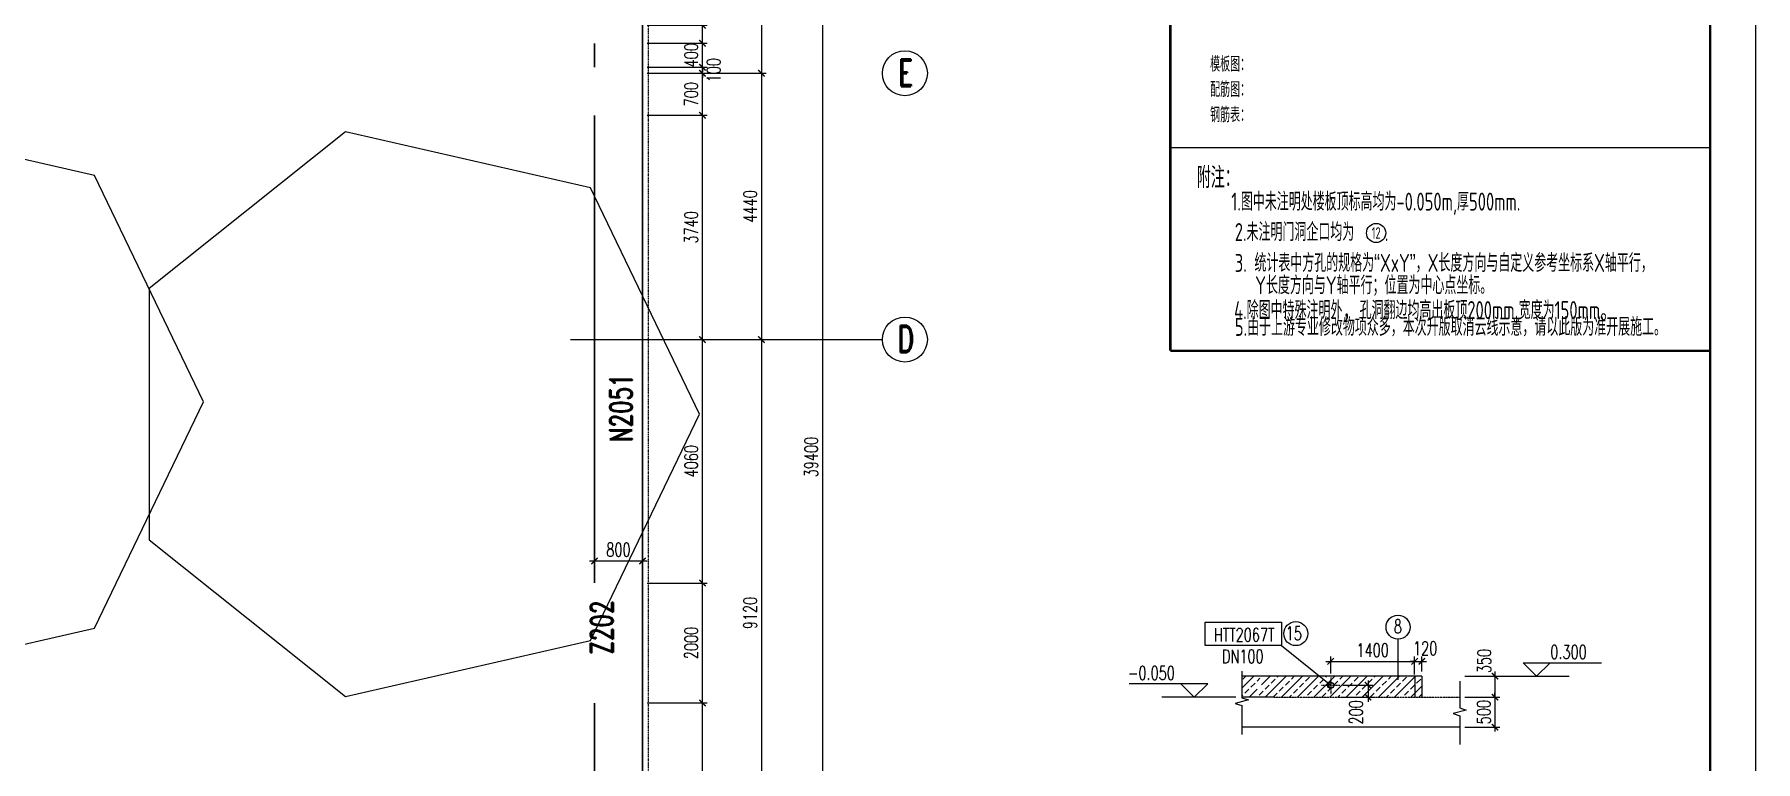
# Model space of a CAD drawing. Extents: x -146752 to 323108, y -93193 to -30118.
# Drawn here: x -59555 to -30863, y -62509 to -50385 of the extents above; entities that cross this region are included whole.
import ezdxf
from ezdxf.enums import TextEntityAlignment as Align

# ---------------------------------------------------------------- set-up
doc = ezdxf.new("R2010")
doc.units = 0
for name, pattern in [('DASHED2', [6, 5, -1]), ('DIVIDEX2', [2.5, 1, -0.5, 0, -0.5, 0, -0.5]), ('DOTE', [2.42, 2, -0.2, 0.02, -0.2]), ('DOTT', [2.8, 0.8, 0.8, 0.8, -0.2, 0, -0.2])]:
    doc.linetypes.add(name, pattern=pattern)
doc.layers.get('0').update_dxf_attribs({"linetype": 'CONTINUOUS'})
doc.layers.get('Defpoints').update_dxf_attribs({"linetype": 'CONTINUOUS'})
for name, color, linetype in [('1', 7, 'CONTINUOUS'), ('AXIS', 1, 'DOTE'), ('C6(轴线)', 1, 'DOTT'), ('C77(文本)', 7, 'CONTINUOUS'), ('DIM', 3, 'CONTINUOUS'), ('PDIM', 2, 'CONTINUOUS'), ('TEXT', 4, 'CONTINUOUS'), ('THIN', 3, 'CONTINUOUS'), ('TK', 4, 'CONTINUOUS'), ('wall', 7, 'CONTINUOUS'), ('Wall No.', 1, 'CONTINUOUS'), ('厂房分隔线', 2, 'CONTINUOUS'), ('坑洞', 1, 'CONTINUOUS'), ('缩略图', 4, 'CONTINUOUS')]:
    doc.layers.add(name, color=color, linetype=linetype)
doc.styles.add('ACP1000普通样式', font='tssdeng.shx', dxfattribs={"width": 0.7, "bigfont": 'tssdchn.shx'})
doc.styles.add('RH', font='romans.shx', dxfattribs={"width": 0.7, "bigfont": 'hz.shx'})
doc.styles.add('romand', font='romand.shx', dxfattribs={"width": 0.7, "height": 200, "bigfont": 'OCHINESE.shx'})
doc.styles.add('S1', font='tssdeng.shx', dxfattribs={"width": 0.7, "bigfont": 'tssdchn.shx'})
doc.dimstyles.new('DIM_75_1.0', dxfattribs={"dimtxt": 225, "dimasz": 75, "dimexe": 80, "dimexo": 80, "dimgap": 75, "dimtad": 1, "dimdec": 0, "dimtxsty": 'RH', "dimblk": 'ARCHTICK', "dimcen": 400, "dimdle": 80, "dimclrd": 3, "dimclre": 3, "dimclrt": 3, "dimazin": 3, "dimtfac": 1, "dimtdec": 0, "dimtix": 1, "dimtmove": 2, "dimatfit": 3, "dimldrblk": '_DIMX', "dimfxl": 250})

# ---------------------------------------------------------------- blocks, each defined once
blk = doc.blocks.new('_ArchTick')
at = {"color": 0}
blk.add_lwpolyline([(-0.71, -0.71, 0.3, 0.3, 0), (0.71, 0.71, 0.5, 0.5, 0)], format="xyseb", dxfattribs=at)
blk = doc.blocks.new('*D116')
at = {"layer": 'Defpoints', "color": 0, "transparency": 16777216}
for p in [(-49419, -61532, 0), (-48419, -61532), (-49319, -64592, 0)]:
    blk.add_point(p, dxfattribs=at)
at = {"layer": 'DIM', "color": 3, "lineweight": -2, "transparency": 16777216}
for p, q in [((-49339, -61532), (-48339, -61532)), ((-48419, -64672), (-48419, -61452)), ((-49239, -64592), (-48339, -64592))]:
    blk.add_line(p, q, dxfattribs=at)
at = {"layer": 'DIM', "color": 3, "lineweight": -2, "transparency": 16777216, "xscale": 75, "yscale": 75, "zscale": 75}
for p, rotation in [((-48419, -61532), 90), ((-48419, -64592), 270)]:
    blk.add_blockref('_ArchTick', p, dxfattribs=dict(at, rotation=rotation))
at = {"layer": 'DIM', "color": 3, "transparency": 16777216, "insert": (-48606, -63062), "char_height": 225, "attachment_point": 5, "rotation": 90, "style": 'RH'}
blk.add_mtext('\\A1;3060', dxfattribs=at)
blk = doc.blocks.new('_DIMX')
blk.add_line((-150, 0), (150, 0))
at = {"const_width": 50}
blk.add_lwpolyline([(-70, -70), (70, 70)], dxfattribs=at)
blk = doc.blocks.new('*D117')
at = {"layer": 'Defpoints', "color": 0, "transparency": 16777216}
for p in [(-49419, -59532, 0), (-48419, -59532), (-49419, -61532, 0)]:
    blk.add_point(p, dxfattribs=at)
at = {"layer": 'DIM', "color": 3, "lineweight": -2, "transparency": 16777216}
for p, q in [((-49339, -59532), (-48339, -59532)), ((-48419, -61612), (-48419, -59452)), ((-49339, -61532), (-48339, -61532))]:
    blk.add_line(p, q, dxfattribs=at)
at = {"layer": 'DIM', "color": 3, "lineweight": -2, "transparency": 16777216, "xscale": 75, "yscale": 75, "zscale": 75}
for p, rotation in [((-48419, -59532), 90), ((-48419, -61532), 270)]:
    blk.add_blockref('_ArchTick', p, dxfattribs=dict(at, rotation=rotation))
at = {"layer": 'DIM', "color": 3, "transparency": 16777216, "insert": (-48606, -60532), "char_height": 225, "attachment_point": 5, "rotation": 90, "style": 'RH'}
blk.add_mtext('\\A1;2000', dxfattribs=at)
blk = doc.blocks.new('*D118')
at = {"layer": 'Defpoints', "color": 0, "transparency": 16777216}
for p in [(-49419, -55472, 0), (-48419, -55472), (-49419, -59532)]:
    blk.add_point(p, dxfattribs=at)
at = {"layer": 'DIM', "color": 3, "lineweight": -2, "transparency": 16777216}
for p, q in [((-49339, -55472), (-48339, -55472)), ((-48419, -59612), (-48419, -55392)), ((-49339, -59532), (-48339, -59532))]:
    blk.add_line(p, q, dxfattribs=at)
at = {"layer": 'DIM', "color": 3, "lineweight": -2, "transparency": 16777216, "xscale": 75, "yscale": 75, "zscale": 75}
for p, rotation in [((-48419, -55472), 90), ((-48419, -59532), 270)]:
    blk.add_blockref('_ArchTick', p, dxfattribs=dict(at, rotation=rotation))
at = {"layer": 'DIM', "color": 3, "transparency": 16777216, "insert": (-48606, -57502), "char_height": 225, "attachment_point": 5, "rotation": 90, "style": 'RH'}
blk.add_mtext('\\A1;4060', dxfattribs=at)
blk = doc.blocks.new('*D119')
at = {"layer": 'Defpoints', "color": 0, "transparency": 16777216}
for p in [(-49419, -51032, 0), (-48419, -51032), (-49419, -51732, 0)]:
    blk.add_point(p, dxfattribs=at)
at = {"layer": 'DIM', "color": 3, "lineweight": -2, "transparency": 16777216}
for p, q in [((-49339, -51032), (-48339, -51032)), ((-48419, -51812), (-48419, -50952)), ((-49339, -51732), (-48339, -51732))]:
    blk.add_line(p, q, dxfattribs=at)
at = {"layer": 'DIM', "color": 3, "lineweight": -2, "transparency": 16777216, "xscale": 75, "yscale": 75, "zscale": 75}
for p, rotation in [((-48419, -51032), 90), ((-48419, -51732), 270)]:
    blk.add_blockref('_ArchTick', p, dxfattribs=dict(at, rotation=rotation))
at = {"layer": 'DIM', "color": 3, "transparency": 16777216, "insert": (-48606, -51382), "char_height": 225, "attachment_point": 5, "rotation": 90, "style": 'RH'}
blk.add_mtext('\\A1;700', dxfattribs=at)
blk = doc.blocks.new('*D124')
at = {"layer": 'Defpoints', "color": 0, "transparency": 16777216}
for p in [(-47435, -37732), (-48344, -77132, 0), (-46419, -77132)]:
    blk.add_point(p, dxfattribs=at)
at = {"layer": 'DIM', "color": 3, "lineweight": -2, "transparency": 16777216}
for p, q in [((-47355, -37732), (-46339, -37732)), ((-46419, -37652), (-46419, -77212)), ((-48264, -77132), (-46339, -77132))]:
    blk.add_line(p, q, dxfattribs=at)
at = {"layer": 'DIM', "color": 3, "lineweight": -2, "transparency": 16777216, "xscale": 75, "yscale": 75, "zscale": 75}
for p, rotation in [((-46419, -37732), 90), ((-46419, -77132), 270)]:
    blk.add_blockref('_ArchTick', p, dxfattribs=dict(at, rotation=rotation))
at = {"layer": 'DIM', "color": 3, "transparency": 16777216, "insert": (-46606, -57432), "char_height": 225, "attachment_point": 5, "rotation": 90, "style": 'RH'}
blk.add_mtext('\\A1;39400', dxfattribs=at)
blk = doc.blocks.new('*D129')
at = {"layer": 'Defpoints', "color": 0, "transparency": 16777216}
for p in [(-49419, -59164), (-50219, -59532, 0), (-49419, -59532, 0)]:
    blk.add_point(p, dxfattribs=at)
at = {"layer": 'DIM', "color": 3, "lineweight": -2, "transparency": 16777216}
for p, q in [((-50219, -59452), (-50219, -59084)), ((-49419, -59452), (-49419, -59084)), ((-50299, -59164), (-49339, -59164))]:
    blk.add_line(p, q, dxfattribs=at)
at = {"layer": 'DIM', "color": 3, "lineweight": -2, "transparency": 16777216, "xscale": 75, "yscale": 75, "zscale": 75, "rotation": 180}
blk.add_blockref('_ArchTick', (-50219, -59164), dxfattribs=at)
at = {"layer": 'DIM', "color": 3, "lineweight": -2, "transparency": 16777216, "xscale": 75, "yscale": 75, "zscale": 75}
blk.add_blockref('_ArchTick', (-49419, -59164), dxfattribs=at)
at = {"layer": 'DIM', "color": 3, "transparency": 16777216, "insert": (-49819, -58977), "char_height": 225, "attachment_point": 5, "style": 'RH'}
blk.add_mtext('\\A1;800', dxfattribs=at)
blk = doc.blocks.new('*D131')
at = {"layer": 'Defpoints', "color": 0, "transparency": 16777216}
for p in [(-48419, -37732, 0), (-49419, -51032, 0), (-47435, -51032)]:
    blk.add_point(p, dxfattribs=at)
at = {"layer": 'DIM', "color": 3, "lineweight": -2, "transparency": 16777216}
for p, q in [((-48339, -37732), (-47355, -37732)), ((-47435, -37652), (-47435, -51112)), ((-49339, -51032), (-47355, -51032))]:
    blk.add_line(p, q, dxfattribs=at)
at = {"layer": 'DIM', "color": 3, "lineweight": -2, "transparency": 16777216, "xscale": 75, "yscale": 75, "zscale": 75}
for p, rotation in [((-47435, -37732), 90), ((-47435, -51032), 270)]:
    blk.add_blockref('_ArchTick', p, dxfattribs=dict(at, rotation=rotation))
at = {"layer": 'DIM', "color": 3, "transparency": 16777216, "insert": (-47623, -44382), "char_height": 225, "attachment_point": 5, "rotation": 90, "style": 'RH'}
blk.add_mtext('\\A1;13300', dxfattribs=at)
blk = doc.blocks.new('*D132')
at = {"layer": 'Defpoints', "color": 0, "transparency": 16777216}
for p in [(-49419, -51032, 0), (-49419, -55472, 0), (-47435, -55472)]:
    blk.add_point(p, dxfattribs=at)
at = {"layer": 'DIM', "color": 3, "lineweight": -2, "transparency": 16777216}
for p, q in [((-49339, -51032), (-47355, -51032)), ((-47435, -50952), (-47435, -55552)), ((-49339, -55472), (-47355, -55472))]:
    blk.add_line(p, q, dxfattribs=at)
at = {"layer": 'DIM', "color": 3, "lineweight": -2, "transparency": 16777216, "xscale": 75, "yscale": 75, "zscale": 75}
for p, rotation in [((-47435, -51032), 90), ((-47435, -55472), 270)]:
    blk.add_blockref('_ArchTick', p, dxfattribs=dict(at, rotation=rotation))
at = {"layer": 'DIM', "color": 3, "transparency": 16777216, "insert": (-47623, -53252), "char_height": 225, "attachment_point": 5, "rotation": 90, "style": 'RH'}
blk.add_mtext('\\A1;4440', dxfattribs=at)
blk = doc.blocks.new('*D133')
at = {"layer": 'Defpoints', "color": 0, "transparency": 16777216}
for p in [(-49419, -55472, 0), (-49419, -64592, 0), (-47435, -64592)]:
    blk.add_point(p, dxfattribs=at)
at = {"layer": 'DIM', "color": 3, "lineweight": -2, "transparency": 16777216}
for p, q in [((-49339, -55472), (-47355, -55472)), ((-47435, -55392), (-47435, -64672)), ((-49339, -64592), (-47355, -64592))]:
    blk.add_line(p, q, dxfattribs=at)
at = {"layer": 'DIM', "color": 3, "lineweight": -2, "transparency": 16777216, "xscale": 75, "yscale": 75, "zscale": 75}
for p, rotation in [((-47435, -55472), 90), ((-47435, -64592), 270)]:
    blk.add_blockref('_ArchTick', p, dxfattribs=dict(at, rotation=rotation))
at = {"layer": 'DIM', "color": 3, "transparency": 16777216, "insert": (-47623, -60032), "char_height": 225, "attachment_point": 5, "rotation": 90, "style": 'RH'}
blk.add_mtext('\\A1;9120', dxfattribs=at)
blk = doc.blocks.new('*D140')
at = {"layer": 'Defpoints', "color": 0, "transparency": 16777216}
for p in [(-49419, -51732), (-48419, -51732), (-49419, -55472, 0)]:
    blk.add_point(p, dxfattribs=at)
at = {"layer": 'DIM', "color": 3, "lineweight": -2, "transparency": 16777216}
for p, q in [((-49339, -51732), (-48339, -51732)), ((-48419, -55552), (-48419, -51652)), ((-49339, -55472), (-48339, -55472))]:
    blk.add_line(p, q, dxfattribs=at)
at = {"layer": 'DIM', "color": 3, "lineweight": -2, "transparency": 16777216, "xscale": 75, "yscale": 75, "zscale": 75}
for p, rotation in [((-48419, -51732), 90), ((-48419, -55472), 270)]:
    blk.add_blockref('_ArchTick', p, dxfattribs=dict(at, rotation=rotation))
at = {"layer": 'DIM', "color": 3, "transparency": 16777216, "insert": (-48606, -53602), "char_height": 225, "attachment_point": 5, "rotation": 90, "style": 'RH'}
blk.add_mtext('\\A1;3740', dxfattribs=at)
blk = doc.blocks.new('*D141')
at = {"layer": 'Defpoints', "color": 0, "transparency": 16777216}
for p in [(-49419, -50932, 0), (-49419, -51032, 0), (-48419, -50932)]:
    blk.add_point(p, dxfattribs=at)
at = {"layer": 'DIM', "color": 3, "lineweight": -2, "transparency": 16777216}
for p, q in [((-49339, -50932), (-48339, -50932)), ((-49339, -51032), (-48339, -51032)), ((-48419, -50932), (-48419, -50857)), ((-48419, -51032), (-48419, -50932)), ((-48419, -51032), (-48419, -51107))]:
    blk.add_line(p, q, dxfattribs=at)
at = {"layer": 'DIM', "color": 3, "lineweight": -2, "transparency": 16777216, "xscale": 75, "yscale": 75, "zscale": 75}
for p, rotation in [((-48419, -50932), 270), ((-48419, -51032), 90)]:
    blk.add_blockref('_ArchTick', p, dxfattribs=dict(at, rotation=rotation))
at = {"layer": 'DIM', "color": 3, "transparency": 16777216, "insert": (-48231, -50982), "char_height": 225, "attachment_point": 5, "rotation": 90, "style": 'RH'}
blk.add_mtext('\\A1;100', dxfattribs=at)
blk = doc.blocks.new('*D142')
at = {"layer": 'Defpoints', "color": 0, "transparency": 16777216}
for p in [(-49419, -50532), (-48419, -50532), (-49419, -50932)]:
    blk.add_point(p, dxfattribs=at)
at = {"layer": 'DIM', "color": 3, "lineweight": -2, "transparency": 16777216}
for p, q in [((-48419, -50532), (-48419, -50457)), ((-49339, -50532), (-48339, -50532)), ((-48419, -50932), (-48419, -50532)), ((-49339, -50932), (-48339, -50932)), ((-48419, -50932), (-48419, -51007))]:
    blk.add_line(p, q, dxfattribs=at)
at = {"layer": 'DIM', "color": 3, "lineweight": -2, "transparency": 16777216, "xscale": 75, "yscale": 75, "zscale": 75}
for p, rotation in [((-48419, -50532), 270), ((-48419, -50932), 90)]:
    blk.add_blockref('_ArchTick', p, dxfattribs=dict(at, rotation=rotation))
at = {"layer": 'DIM', "color": 3, "transparency": 16777216, "insert": (-48606, -50732), "char_height": 225, "attachment_point": 5, "rotation": 90, "style": 'RH'}
blk.add_mtext('\\A1;400', dxfattribs=at)
blk = doc.blocks.new('*D143')
at = {"layer": 'Defpoints', "color": 0, "transparency": 16777216}
for p in [(-49419, -50233), (-48419, -50233), (-49419, -50533)]:
    blk.add_point(p, dxfattribs=at)
at = {"layer": 'DIM', "color": 3, "lineweight": -2, "transparency": 16777216}
for p, q in [((-48419, -50613), (-48419, -50153)), ((-49339, -50233), (-48339, -50233)), ((-49339, -50533), (-48339, -50533))]:
    blk.add_line(p, q, dxfattribs=at)
at = {"layer": 'DIM', "color": 3, "lineweight": -2, "transparency": 16777216, "xscale": 75, "yscale": 75, "zscale": 75}
for p, rotation in [((-48419, -50233), 90), ((-48419, -50533), 270)]:
    blk.add_blockref('_ArchTick', p, dxfattribs=dict(at, rotation=rotation))
at = {"layer": 'DIM', "color": 3, "transparency": 16777216, "insert": (-48606, -50000), "char_height": 225, "attachment_point": 5, "rotation": 90, "style": 'RH'}
blk.add_mtext('\\A1;300', dxfattribs=at)
blk = doc.blocks.new('*D171')
at = {"layer": 'Defpoints', "color": 0, "transparency": 16777216}
for p in [(-35788, -61435), (-35788, -61935), (-35207, -61935)]:
    blk.add_point(p, dxfattribs=at)
at = {"layer": 'DIM', "color": 3, "lineweight": -2, "transparency": 16777216}
for p, q in [((-35207, -61435), (-35207, -61360)), ((-35708, -61435), (-35127, -61435)), ((-35207, -61435), (-35207, -61935)), ((-35708, -61935), (-35127, -61935)), ((-35207, -61935), (-35207, -62010))]:
    blk.add_line(p, q, dxfattribs=at)
at = {"layer": 'DIM', "color": 3, "lineweight": -2, "transparency": 16777216, "xscale": 75, "yscale": 75, "zscale": 75}
for p, rotation in [((-35207, -61435), 270), ((-35207, -61935), 90)]:
    blk.add_blockref('_ArchTick', p, dxfattribs=dict(at, rotation=rotation))
at = {"layer": 'DIM', "color": 3, "transparency": 16777216, "insert": (-35394, -61685), "char_height": 225, "attachment_point": 5, "rotation": 90, "style": 'RH'}
blk.add_mtext('\\A1;500', dxfattribs=at)
blk = doc.blocks.new('*D144')
at = {"layer": 'Defpoints', "color": 0, "transparency": 16777216}
for p in [(-35788, -61085), (-35788, -61435), (-35207, -61435)]:
    blk.add_point(p, dxfattribs=at)
at = {"layer": 'DIM', "color": 3, "lineweight": -2, "transparency": 16777216}
for p, q in [((-35708, -61085), (-35127, -61085)), ((-35207, -61005), (-35207, -61515)), ((-35708, -61435), (-35127, -61435))]:
    blk.add_line(p, q, dxfattribs=at)
at = {"layer": 'DIM', "color": 3, "lineweight": -2, "transparency": 16777216, "xscale": 75, "yscale": 75, "zscale": 75}
for p, rotation in [((-35207, -61085), 90), ((-35207, -61435), 270)]:
    blk.add_blockref('_ArchTick', p, dxfattribs=dict(at, rotation=rotation))
at = {"layer": 'DIM', "color": 3, "transparency": 16777216, "insert": (-35386, -60832), "char_height": 225, "attachment_point": 5, "rotation": 90, "style": 'RH'}
blk.add_mtext('\\A1;350', dxfattribs=at)
blk = doc.blocks.new('*D145')
at = {"layer": 'Defpoints', "color": 0, "transparency": 16777216}
for p in [(-36546, -60838), (-37946, -61122), (-36546, -61138)]:
    blk.add_point(p, dxfattribs=at)
at = {"layer": 'DIM', "color": 3, "lineweight": -2, "transparency": 16777216}
for p, q in [((-37946, -61042), (-37946, -60758)), ((-36546, -61058), (-36546, -60758)), ((-38026, -60838), (-36466, -60838))]:
    blk.add_line(p, q, dxfattribs=at)
at = {"layer": 'DIM', "color": 3, "lineweight": -2, "transparency": 16777216, "xscale": 75, "yscale": 75, "zscale": 75, "rotation": 180}
blk.add_blockref('_ArchTick', (-37946, -60838), dxfattribs=at)
at = {"layer": 'DIM', "color": 3, "lineweight": -2, "transparency": 16777216, "xscale": 75, "yscale": 75, "zscale": 75}
blk.add_blockref('_ArchTick', (-36546, -60838), dxfattribs=at)
at = {"layer": 'DIM', "color": 3, "transparency": 16777216, "insert": (-37246, -60651), "char_height": 225, "attachment_point": 5, "style": 'RH'}
blk.add_mtext('\\A1;1400', dxfattribs=at)
blk = doc.blocks.new('*D146')
at = {"layer": 'Defpoints', "color": 0, "transparency": 16777216}
for p in [(-36426, -60838), (-36426, -61085), (-36546, -61138)]:
    blk.add_point(p, dxfattribs=at)
at = {"layer": 'DIM', "color": 3, "lineweight": -2, "transparency": 16777216}
for p, q in [((-36546, -61058), (-36546, -60758)), ((-36426, -61005), (-36426, -60758)), ((-36546, -60838), (-36621, -60838)), ((-36546, -60838), (-36426, -60838)), ((-36426, -60838), (-36351, -60838))]:
    blk.add_line(p, q, dxfattribs=at)
at = {"layer": 'DIM', "color": 3, "lineweight": -2, "transparency": 16777216, "xscale": 75, "yscale": 75, "zscale": 75}
blk.add_blockref('_ArchTick', (-36546, -60838), dxfattribs=at)
at = {"layer": 'DIM', "color": 3, "lineweight": -2, "transparency": 16777216, "xscale": 75, "yscale": 75, "zscale": 75, "rotation": 180}
blk.add_blockref('_ArchTick', (-36426, -60838), dxfattribs=at)
at = {"layer": 'DIM', "color": 3, "transparency": 16777216, "insert": (-36371, -60622), "char_height": 225, "attachment_point": 5, "style": 'RH'}
blk.add_mtext('\\A1;120', dxfattribs=at)
blk = doc.blocks.new('*D147')
at = {"layer": 'Defpoints', "color": 0, "transparency": 16777216}
for p in [(-37822, -61235), (-37822, -61435), (-37323, -61435)]:
    blk.add_point(p, dxfattribs=at)
at = {"layer": 'DIM', "color": 3, "lineweight": -2, "transparency": 16777216}
for p, q in [((-37742, -61235), (-37243, -61235)), ((-37323, -61155), (-37323, -61515)), ((-37742, -61435), (-37243, -61435))]:
    blk.add_line(p, q, dxfattribs=at)
at = {"layer": 'DIM', "color": 3, "lineweight": -2, "transparency": 16777216, "xscale": 75, "yscale": 75, "zscale": 75}
for p, rotation in [((-37323, -61235), 90), ((-37323, -61435), 270)]:
    blk.add_blockref('_ArchTick', p, dxfattribs=dict(at, rotation=rotation))
at = {"layer": 'DIM', "color": 3, "transparency": 16777216, "insert": (-37525, -61688), "char_height": 225, "attachment_point": 5, "rotation": 90, "style": 'RH'}
blk.add_mtext('\\A1;200', dxfattribs=at)

msp = doc.modelspace()

# ---------------------------------------------------------------- hatches: boundary and pattern name
at = {"layer": 'wall'}
h = msp.add_hatch(dxfattribs=at)
h.set_pattern_fill('ANSI33', color=2, scale=30, style=0)
h.set_pattern_definition([(45, (-268877.01, 598577.83), (-134.70384, 134.70384), []), (45, (-268742.3, 598577.83), (-134.70384, 134.70384), [95.25, -47.625])])
edge = h.paths.add_edge_path()
edge.add_line((-39069.5, -61085.4), (-39100.7, -61240.9))
edge.add_arc((-39125.7, -61285.4), 51, 0, 60.66757, ccw=False)
edge.add_arc((-39125.7, -61285.4), 51, 270, 360, ccw=False)
edge.add_line((-39125.7, -61336.4), (-39125.7, -61435.4))
edge.add_line((-39125.7, -61435.4), (-36425.7, -61435.4))
edge.add_line((-36425.7, -61435.4), (-36425.7, -61085.4))
edge.add_line((-36425.7, -61085.4), (-39069.5, -61085.4))
edge = h.paths.add_edge_path()
edge.add_arc((-39125.7, -61285.4), 51, 180, 270, ccw=False)
edge.add_arc((-39125.7, -61285.4), 51, 90, 180, ccw=False)
edge.add_line((-39125.7, -61234.4), (-39125.7, -61085.4))
edge.add_line((-39125.7, -61085.4), (-39425.7, -61085.4))
edge.add_line((-39425.7, -61085.4), (-39425.7, -61435.4))
edge.add_line((-39425.7, -61435.4), (-39125.7, -61435.4))
edge.add_line((-39125.7, -61435.4), (-39125.7, -61336.4))

# ---------------------------------------------------------------- linework, layer by layer
for points in [[(-120037.9, -30118.5), (-30862.9, -30118.5), (-30862.9, -93193.5), (-120037.9, -93193.5)], [(-56733.4, -56509.9), (-58550.9, -52735.7), (-62634.9, -51803.6), (-65909.9, -54415.4), (-65909.9, -58604.4), (-62634.9, -61216.2), (-58550.9, -60284)], [(-48465.5, -56717.3), (-50283.1, -52943.1), (-54367, -52011), (-57642.1, -54622.8), (-57642.1, -58811.8), (-54367, -61423.6), (-50283.1, -60491.4)]]:
    msp.add_lwpolyline(points, close=True)
at = {"layer": 'AXIS', "ltscale": 0.1}
for p, q in [((-37945.7, -61104.7), (-37945.7, -61386.4)), ((-38096.7, -61235.4), (-37794.7, -61235.4))]:
    msp.add_line(p, q, dxfattribs=at)
at = {"layer": 'AXIS', "linetype": 'Continuous'}
for centre in [(-45043.8, -51032.3, 0), (-45043.8, -55472.3, 0)]:
    msp.add_circle(centre, 375, dxfattribs=at)
at = {"layer": 'C6(轴线)', "linetype": 'DOTE'}
for p, q in [((-49418.8, -36122.6), (-49418.8, -80132.4, 0)), ((-50617.6, -55472.3, 0), (-45418.8, -55472.3, 0))]:
    msp.add_line(p, q, dxfattribs=at)
at = {"layer": 'C77(文本)', "color": 4}
msp.add_line((-31610.9, -52277.3), (-40618.9, -52277.3), dxfattribs=at)
at = {"layer": 'DIM'}
msp.add_line((-38764.7, -60575), (-37945.7, -61235.4), dxfattribs=at)
msp.add_lwpolyline([(-38764.7, -60575), (-40040.2, -60575), (-40040.2, -60186.6), (-38764.7, -60186.6)], close=True, dxfattribs=at)
at = {"layer": 'PDIM', "ltscale": 0.015}
msp.add_line((-36823.6, -61144.6), (-36823.6, -60466.5), dxfattribs=at)
at = {"layer": 'PDIM'}
for p, q in [((-35206.6, -61085.4), (-33972.4, -61085.4)), ((-34737.4, -60860.4), (-33430.5, -60860.4)), ((-34512.4, -61085.4), (-34737.4, -60860.4)), ((-34512.4, -61085.4), (-34287.4, -60860.4)), ((-39995.9, -61210.4), (-41302.8, -61210.4)), ((-40220.9, -61435.4), (-40445.9, -61210.4)), ((-40220.9, -61435.4), (-39995.9, -61210.4)), ((-39526.7, -61435.4), (-40760.9, -61435.4))]:
    msp.add_line(p, q, dxfattribs=at)
at = {"layer": 'PDIM', "ltscale": 0.015}
for centre in [(-38527.7, -60375.7), (-36823.6, -60266.5)]:
    msp.add_circle(centre, 200, dxfattribs=at)
at = {"layer": 'TEXT', "color": 1}
msp.add_circle((-37188.1, -53696), 160, dxfattribs=at)
at = {"layer": 'THIN'}
for points in [[(-39425.7, -60999.4), (-39425.7, -61445.4), (-39315.7, -61480.4), (-39535.7, -61540.4), (-39425.7, -61575.4), (-39425.7, -62056.9)], [(-35794.9, -61168.4), (-35794.9, -61614.3), (-35684.9, -61649.3), (-35904.9, -61709.3), (-35794.9, -61744.3), (-35794.9, -62225.8)]]:
    msp.add_lwpolyline(points, dxfattribs=at)
at = {"layer": 'TK', "color": 4, "flags": 128}
msp.add_lwpolyline([(-30862.9, -30118.5), (-30862.9, -93193.5)], dxfattribs=at)
at = {"layer": 'TK', "color": 4, "const_width": 37.5}
msp.add_lwpolyline([(-118162.9, -30868.5), (-31618.9, -30868.5), (-31618.9, -92443.5), (-118162.9, -92443.5)], close=True, dxfattribs=at)
at = {"layer": 'wall', "color": 2}
for p, q in [((-36425.7, -61085.4), (-39425.7, -61085.4)), ((-36545.7, -61085.4), (-36545.7, -61435.4)), ((-36425.7, -61085.4), (-36425.7, -61435.4))]:
    msp.add_line(p, q, dxfattribs=at)
at = {"layer": 'wall'}
for p, q in [((-38888.1, -61435.4), (-39425.7, -61435.4)), ((-35788.1, -61935.4), (-39425.7, -61935.4))]:
    msp.add_line(p, q, dxfattribs=at)
at = {"layer": 'wall', "color": 2, "linetype": 'DASHED2', "ltscale": 0.05}
msp.add_line((-38888.1, -61435.4), (-35788.1, -61435.4), dxfattribs=at)
at = {"layer": 'wall', "const_width": 30}
for points in [[(-49418.8, -77132.3), (-49418.8, -40132.3)], [(-50218.8, -50932.3), (-50218.8, -50532.8)], [(-50218.8, -59532.3), (-50218.8, -51732.3)], [(-50218.8, -66132.3), (-50218.8, -61532.3)]]:
    msp.add_lwpolyline(points, dxfattribs=at)
at = {"layer": 'wall', "const_width": 30, "elevation": 0}
for points in [[(-49419.3, -59532.3), (-49418.8, -59532.3)], [(-49418.8, -61532.3), (-49419.3, -61532.3)]]:
    msp.add_lwpolyline(points, dxfattribs=at)
at = {"layer": '厂房分隔线', "linetype": 'DIVIDEX2', "ltscale": 0.2}
msp.add_line((-49318.8, -77132.3), (-49318.8, -37432.3), dxfattribs=at)
at = {"layer": '坑洞'}
msp.add_circle((-37945.7, -61235.4), 51, dxfattribs=at)
msp.add_arc((-37918.7, -61235.4), 57.7, 117.91474, 242.00456, dxfattribs=at)
at = {"layer": '缩略图', "const_width": 40}
for points in [[(-40618.9, -55660.4), (-40618.9, -30868.5)], [(-40618.9, -55660.4), (-31618.9, -55660.4)]]:
    msp.add_lwpolyline(points, dxfattribs=at)

# ---------------------------------------------------------------- texts
at = {"layer": '1', "style": 'RH', "width": 0.7}
for s, p in [('HTT2067T', (-39389.2, -60395.3)), ('DN100', (-39412, -60755.8))]:
    msp.add_text(s, height=225, dxfattribs=at).set_placement(p, align=Align.MIDDLE_CENTER)
at = {"layer": 'AXIS', "style": 'romand', "width": 0.7}
for s, p in [('E', (-45029.9, -51022.6, 0)), ('D', (-45029.9, -55462.6, 0))]:
    msp.add_text(s, height=450, dxfattribs=at).set_placement(p, align=Align.MIDDLE)
at = {"layer": 'C77(文本)', "color": 4, "style": 'S1', "width": 0.7}
for s, p in [('模板图：', (-39955.6, -51005.2)), ('配筋图：', (-39955.6, -51427.4)), ('钢筋表：', (-39955.6, -51849.8))]:
    msp.add_text(s, height=250, dxfattribs=at).set_placement(p)
at = {"layer": 'C77(文本)', "style": 'S1', "width": 0.7}
msp.add_text('附注：', height=350, dxfattribs=at).set_placement((-40177.3, -52945.8))
at = {"layer": 'PDIM', "ltscale": 0.015, "style": 'RH', "width": 0.7}
for s, p in [('8', (-36893.7, -60365.2)), ('15', (-38695.5, -60483.1))]:
    msp.add_text(s, height=225, dxfattribs=at).set_placement(p)
at = {"layer": 'PDIM', "style": 'RH', "width": 0.7}
for s, p in [('0.300', (-34284.5, -60794.5)), ('-0.050', (-41326.3, -61144.5))]:
    msp.add_text(s, height=225, dxfattribs=at).set_placement(p)
at = {"layer": 'TEXT', "color": 1, "style": 'ACP1000普通样式', "width": 0.7}
for s, p in [('1.图中未注明处楼板顶标高均为-0.050m,厚500mm.', (-39602.2, -53322.7)), ('2.未注明门洞企口均为    .', (-39544.4, -53829.8)), ('3. 统计表中方孔的规格为“XxY”，X长度方向与自定义参考坐标系X轴平行，', (-39544.4, -54344.7)), ('Y长度方向与Y轴平行；位置为中心点坐标。', (-39204.1, -54717))]:
    msp.add_text(s, height=300, dxfattribs=at).set_placement(p)
msp.add_text('12', height=192, dxfattribs=at).set_placement((-37188.1, -53696), align=Align.MIDDLE)
msp.add_text('5.由于上游专业修改物项众多，本次升版取消云线示意，请以此版为准开展施工。', height=300, dxfattribs=at).set_placement((-39543.2, -55500.6), align=Align.BOTTOM_LEFT)
at = {"layer": 'TEXT', "color": 1, "insert": (-39555.9, -54831), "char_height": 300, "attachment_point": 1, "style": 'ACP1000普通样式'}
msp.add_mtext_dynamic_manual_height_columns('4.除图中特殊注明外{\\fSimSun|b0|i0|c134|p2;，}孔洞翻边均高出板顶200mm,宽度为150mm{\\fSimSun|b0|i0|c134|p2;。}', width=7927.107, gutter_width=1000, heights=[1442.2], dxfattribs=at)
at = {"layer": 'Wall No.', "lineweight": 5, "style": 'romand', "width": 0.7}
for s, p in [('N2051', (-49589.5, -57184.4, 0)), ('Z202', (-49909.5, -60724.4, 0))]:
    msp.add_text(s, height=375, rotation=90, dxfattribs=at).set_placement(p)

# ---------------------------------------------------------------- dimensions: what is measured, and where the dimension line sits
at = {"layer": 'DIM'}
for base, p1, p2, picture, middle in [((-47435.4, -51032.3, 0), (-48418.9, -37732.3), (-49418.8, -51032.3), '*D131', (-47622.9, -44382.3, 0)), ((-46418.8, -77132.3, 0), (-47435.4, -37732.3, 0), (-48343.9, -77132.3, 0), '*D124', (-46606.3, -57432.3, 0)), ((-48418.8638523, -50531.8430586, 0), (-49418.8394637, -50932.3430586, 0), (-49418.8394637, -50531.8430586, 0), '*D142', (-48606.3638523, -50732.0930586, 0)), ((-48418.9, -51032.3, 0), (-49418.8, -51732.3), (-49418.8, -51032.3), '*D119', (-48606.4, -51382.3, 0)), ((-47435.4, -55472.3, 0), (-49418.8, -51032.3), (-49418.8, -55472.3), '*D132', (-47622.9, -53252.3, 0)), ((-48418.9, -51732.3, 0), (-49418.8, -55472.3), (-49418.8, -51732.3, 0), '*D140', (-48606.4, -53602.3, 0)), ((-48418.9, -55472.3, 0), (-49418.8, -59532.3, 0), (-49418.8, -55472.3), '*D118', (-48606.4, -57502.3, 0)), ((-47435.4, -64592.3, 0), (-49418.8, -55472.3), (-49418.8, -64592.3), '*D133', (-47622.9, -60032.3, 0)), ((-48418.9, -59532.3, 0), (-49418.8, -61532.3), (-49418.8, -59532.3), '*D117', (-48606.4, -60532.3, 0)), ((-35206.6, -61935.4), (-35788.1, -61435.4), (-35788.1, -61935.4), '*D171', (-35394.1, -61685.4)), ((-48418.9, -61532.3, 0), (-49318.8, -64592.3), (-49418.8, -61532.3), '*D116', (-48606.4, -63062.3, 0))]:
    dim = msp.add_linear_dim(base=base, p1=p1, p2=p2, angle=90, dimstyle='DIM_75_1.0', dxfattribs=at)
    dim.commit()
    dim.dimension.update_dxf_attribs({"geometry": picture, "text_midpoint": middle})
for base, p1, p2, picture, middle in [((-48418.9, -50232.8, 0), (-49418.8, -50532.8, 0), (-49418.8, -50232.8, 0), '*D143', (-48606.4, -50000.3, 0)), ((-48418.9, -50932.3, 0), (-49418.8, -51032.3), (-49418.8, -50932.3), '*D141', (-48231.4, -50982.3, 0)), ((-35206.6, -61435.4), (-35788.1, -61085.4), (-35788.1, -61435.4), '*D144', (-35386.5, -60831.7)), ((-37323.5, -61435.4), (-37822.2, -61235.4), (-37822.2, -61435.4), '*D147', (-37525.4, -61688.3))]:
    dim = msp.add_linear_dim(base=base, p1=p1, p2=p2, angle=90, dimstyle='DIM_75_1.0', dxfattribs=at)
    dim.commit()
    dim.dimension.update_dxf_attribs({"geometry": picture, "text_midpoint": middle, "dimtype": 160})
for base, p1, p2, picture, middle in [((-49418.8, -59164.4, 0), (-50218.8, -59532.3), (-49418.8, -59532.3), '*D129', (-49818.8, -58976.9, 0)), ((-36545.7, -60838.2), (-37945.7, -61122), (-36545.7, -61137.8), '*D145', (-37245.7, -60650.7))]:
    dim = msp.add_linear_dim(base=base, p1=p1, p2=p2, dimstyle='DIM_75_1.0', dxfattribs=at)
    dim.commit()
    dim.dimension.update_dxf_attribs({"geometry": picture, "text_midpoint": middle})
dim = msp.add_linear_dim(base=(-36425.7, -60838.2), p1=(-36545.7, -61137.8), p2=(-36425.7, -61085.4), dimstyle='DIM_75_1.0', dxfattribs=at)
dim.commit()
dim.dimension.update_dxf_attribs({"geometry": '*D146', "text_midpoint": (-36370.5, -60622.2), "dimtype": 160})

doc.saveas('drawing.dxf')
